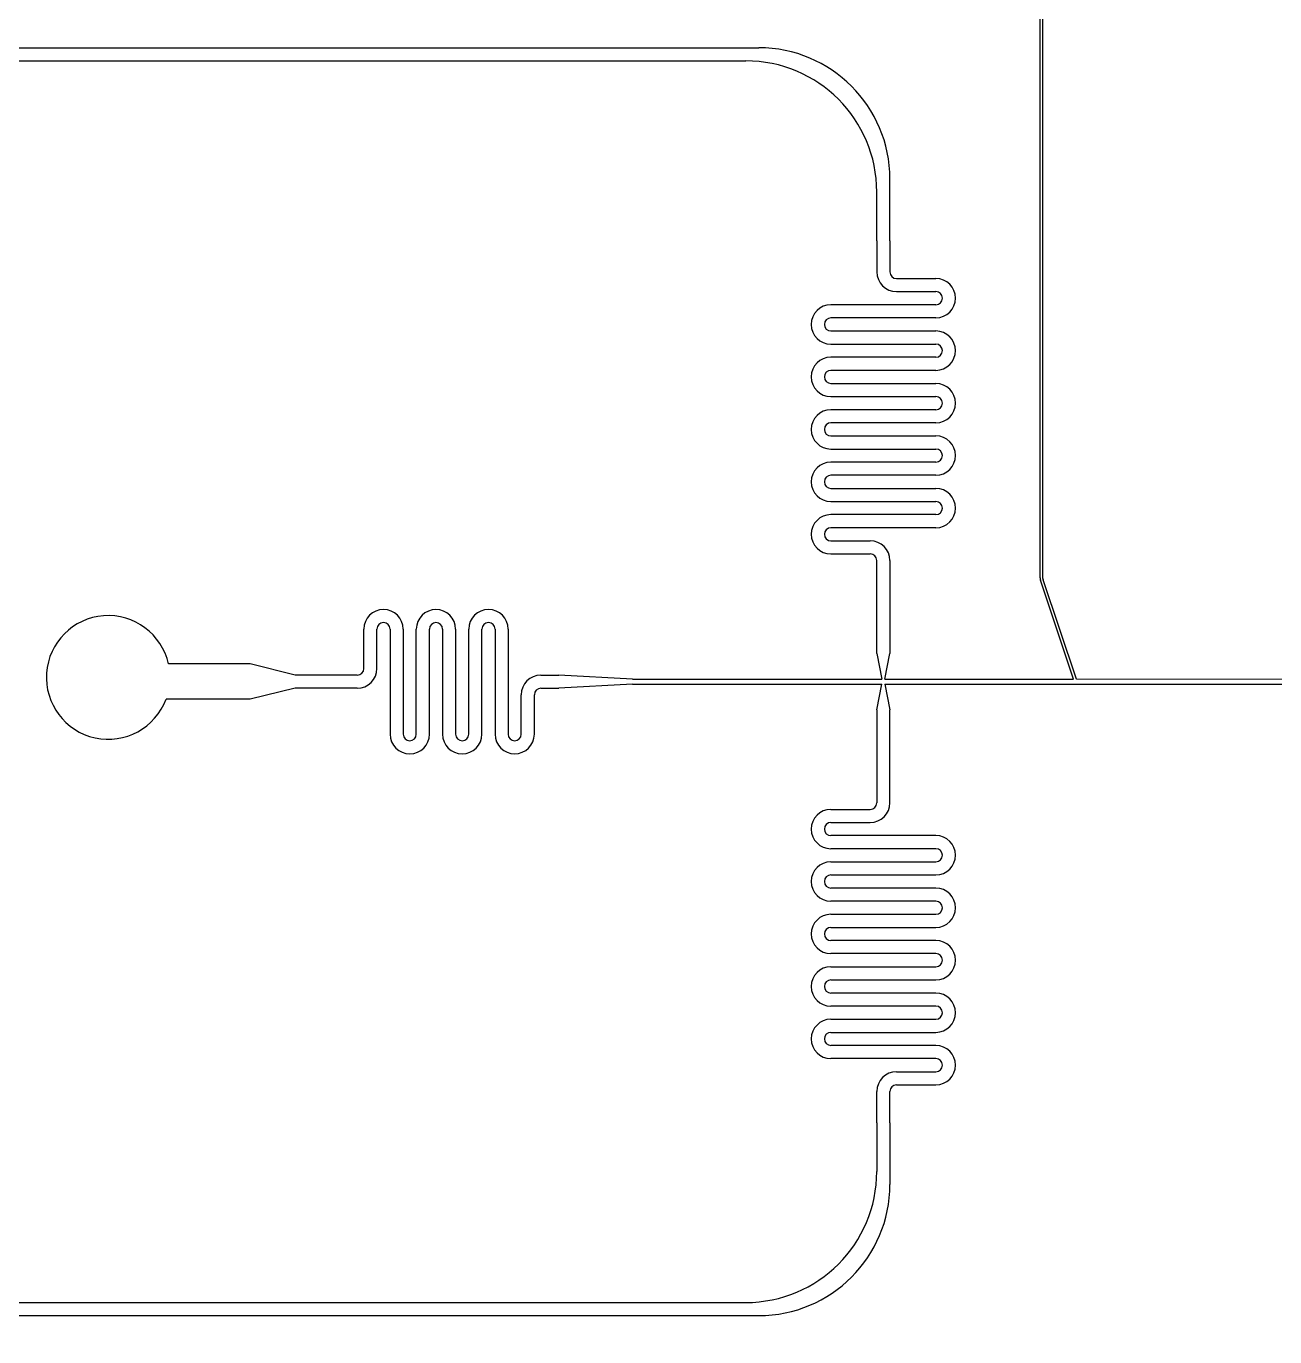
# Model space of a CAD drawing. Extents: x 1225654 to 1325654, y 924838 to 1022543.
# Drawn here: x 1266410 to 1275931, y 981280 to 991271 of the extents above; entities that cross this region are included whole.
import ezdxf

# ---------------------------------------------------------------- set-up
doc = ezdxf.new("R2010")
doc.units = 13

msp = doc.modelspace()

# ---------------------------------------------------------------- linework, layer by layer
for p, q in [((1274160, 993251), (1274160, 987082.7)), ((1274140, 993051), (1274140, 987079.4)), ((1266064.3, 991107.2), (1271996.6, 991107.2)), ((1266064.3, 991007.2), (1271896.6, 991007.2)), ((1272996.6, 989636.2), (1272996.6, 990107.2)), ((1272896.6, 989636.2), (1272896.6, 990007.2)), ((1272896.6, 989636.2), (1272896.6, 989397.8)), ((1272996.6, 989636.2), (1272996.6, 989397.8)), ((1273046.6, 989347.8), (1273346.6, 989347.8)), ((1273046.6, 989247.8), (1273346.6, 989247.8)), ((1273346.6, 989147.8), (1272546.6, 989147.8)), ((1273396.6, 989197.8), (1273396.6, 989197.8)), ((1273496.6, 989197.8), (1273496.6, 989197.8)), ((1273346.6, 989047.8), (1272546.6, 989047.8)), ((1272396.6, 988997.8), (1272396.6, 988997.8)), ((1272496.6, 988997.8), (1272496.6, 988997.8)), ((1272546.6, 988947.8), (1273346.6, 988947.8)), ((1272546.6, 988847.8), (1273346.6, 988847.8)), ((1273346.6, 988747.8), (1272546.6, 988747.8)), ((1273396.6, 988797.8), (1273396.6, 988797.8)), ((1273496.6, 988797.8), (1273496.6, 988797.8)), ((1273346.6, 988647.8), (1272546.6, 988647.8)), ((1272396.6, 988597.8), (1272396.6, 988597.8)), ((1272496.6, 988597.8), (1272496.6, 988597.8)), ((1272546.6, 988547.8), (1273346.6, 988547.8)), ((1272546.6, 988447.8), (1273346.6, 988447.8)), ((1273346.6, 988347.8), (1272546.6, 988347.8)), ((1273396.6, 988397.8), (1273396.6, 988397.8)), ((1273496.6, 988397.8), (1273496.6, 988397.8)), ((1273346.6, 988247.8), (1272546.6, 988247.8)), ((1272396.6, 988197.8), (1272396.6, 988197.8)), ((1272496.6, 988197.8), (1272496.6, 988197.8)), ((1272546.6, 988147.8), (1273346.6, 988147.8)), ((1272546.6, 988047.8), (1273346.6, 988047.8)), ((1273346.6, 987947.8), (1272546.6, 987947.8)), ((1273396.6, 987997.8), (1273396.6, 987997.8)), ((1273496.6, 987997.8), (1273496.6, 987997.8)), ((1273346.6, 987847.8), (1272546.6, 987847.8)), ((1272396.6, 987797.8), (1272396.6, 987797.8)), ((1272496.6, 987797.8), (1272496.6, 987797.8)), ((1272546.6, 987747.8), (1273346.6, 987747.8)), ((1272546.6, 987647.8), (1273346.6, 987647.8)), ((1273346.6, 987547.8), (1272546.6, 987547.8)), ((1273396.6, 987597.8), (1273396.6, 987597.8)), ((1273496.6, 987597.8), (1273496.6, 987597.8)), ((1273346.6, 987447.8), (1272546.6, 987447.8)), ((1272396.6, 987397.8), (1272396.6, 987397.8)), ((1272496.6, 987397.8), (1272496.6, 987397.8)), ((1272546.6, 987347.8), (1272846.6, 987347.8)), ((1272546.6, 987247.8), (1272846.6, 987247.8)), ((1272896.6, 986488.3), (1272896.6, 987197.8)), ((1272996.6, 987197.8), (1272996.6, 986488.3)), ((1274397.1, 986294.3), (1274145.2, 987047.7)), ((1274418.1, 986294.3), (1274165.2, 987050.9)), ((1269135.1, 986824.3), (1269135.1, 986824.3)), ((1269535.1, 986824.3), (1269535.1, 986824.3)), ((1269935.1, 986824.3), (1269935.1, 986824.3)), ((1269935.1, 986824.3), (1269935.1, 986824.3)), ((1268985.1, 986374.3), (1268985.1, 986674.3)), ((1269085.1, 986374.3), (1269085.1, 986674.3)), ((1269135.1, 986724.3), (1269135.1, 986724.3)), ((1269185.1, 986674.3), (1269185.1, 985874.3)), ((1269285.1, 986674.3), (1269285.1, 985874.3)), ((1269385.1, 985874.3), (1269385.1, 986674.3)), ((1269485.1, 985874.3), (1269485.1, 986674.3)), ((1269535.1, 986724.3), (1269535.1, 986724.3)), ((1269585.1, 986674.3), (1269585.1, 985874.3)), ((1269685.1, 986674.3), (1269685.1, 985874.3)), ((1269785.1, 985874.3), (1269785.1, 986674.3)), ((1269885.1, 985874.3), (1269885.1, 986674.3)), ((1269935.1, 986724.3), (1269935.1, 986724.3)), ((1269935.1, 986724.3), (1269935.1, 986724.3)), ((1269985.1, 986674.3), (1269985.1, 985874.3)), ((1270085.1, 986674.3), (1270085.1, 985874.3)), ((1272896.6, 986488.3), (1272935.4, 986294.3)), ((1272957.8, 986294.3), (1272996.6, 986488.3)), ((1268119.2, 986409.5), (1267495.3, 986409.5)), ((1268460.1, 986324.3), (1268119.2, 986409.5)), ((1268935.1, 986324.3), (1268460.1, 986324.3)), ((1270335.1, 986324.3), (1270472.6, 986324.3)), ((1271032.6, 986294.3), (1270472.6, 986324.3)), ((1271032.6, 986254.3), (1270472.6, 986224.3)), ((1271032.6, 986294.3), (1272935.4, 986294.3)), ((1271032.6, 986254.3), (1272935.4, 986254.3)), ((1272896.6, 986060.3), (1272935.4, 986254.3)), ((1272957.8, 986294.3), (1274140, 986294.3)), ((1272957.8, 986254.3), (1278523.2, 986257.3)), ((1272957.8, 986254.3), (1272996.6, 986060.3)), ((1274140, 986294.3), (1274397.1, 986294.3)), ((1274418.1, 986294.3), (1278523.2, 986297.3)), ((1268119.2, 986141.4), (1267476.6, 986141.4)), ((1268460.1, 986224.3), (1268119.2, 986141.4)), ((1268935.1, 986224.3), (1268460.1, 986224.3)), ((1270185.1, 985874.3), (1270185.1, 986174.3)), ((1270285.1, 985874.3), (1270285.1, 986174.3)), ((1270335.1, 986224.3), (1270472.6, 986224.3)), ((1270472.6, 986224.3), (1270472.6, 986224.3)), ((1272896.6, 986060.3), (1272896.6, 985350.9)), ((1272996.6, 985350.9), (1272996.6, 986060.3)), ((1269335.1, 985824.3), (1269335.1, 985824.3)), ((1269735.1, 985824.3), (1269735.1, 985824.3)), ((1270135.1, 985824.3), (1270135.1, 985824.3)), ((1269335.1, 985724.3), (1269335.1, 985724.3)), ((1269735.1, 985724.3), (1269735.1, 985724.3)), ((1270135.1, 985724.3), (1270135.1, 985724.3)), ((1272546.6, 985300.9), (1272846.6, 985300.9)), ((1272396.6, 985150.9), (1272396.6, 985150.9)), ((1272496.6, 985150.9), (1272496.6, 985150.9)), ((1272546.6, 985200.9), (1272846.6, 985200.9)), ((1273346.6, 985100.9), (1272546.6, 985100.9)), ((1273346.6, 985000.9), (1272546.6, 985000.9)), ((1273396.6, 984950.9), (1273396.6, 984950.9)), ((1273496.6, 984950.9), (1273496.6, 984950.9)), ((1272546.6, 984900.9), (1273346.6, 984900.9)), ((1272396.6, 984750.9), (1272396.6, 984750.9)), ((1272496.6, 984750.9), (1272496.6, 984750.9)), ((1272546.6, 984800.9), (1273346.6, 984800.9)), ((1273346.6, 984700.9), (1272546.6, 984700.9)), ((1273346.6, 984600.9), (1272546.6, 984600.9)), ((1273396.6, 984550.9), (1273396.6, 984550.9)), ((1273496.6, 984550.9), (1273496.6, 984550.9)), ((1272546.6, 984500.9), (1273346.6, 984500.9)), ((1272396.6, 984350.9), (1272396.6, 984350.9)), ((1272496.6, 984350.9), (1272496.6, 984350.9)), ((1272546.6, 984400.9), (1273346.6, 984400.9)), ((1273346.6, 984300.9), (1272546.6, 984300.9)), ((1273346.6, 984200.9), (1272546.6, 984200.9)), ((1273396.6, 984150.9), (1273396.6, 984150.9)), ((1273496.6, 984150.9), (1273496.6, 984150.9)), ((1272546.6, 984100.9), (1273346.6, 984100.9)), ((1272396.6, 983950.9), (1272396.6, 983950.9)), ((1272496.6, 983950.9), (1272496.6, 983950.9)), ((1272546.6, 984000.9), (1273346.6, 984000.9)), ((1273346.6, 983900.9), (1272546.6, 983900.9)), ((1273346.6, 983800.9), (1272546.6, 983800.9)), ((1273396.6, 983750.9), (1273396.6, 983750.9)), ((1273496.6, 983750.9), (1273496.6, 983750.9)), ((1272546.6, 983700.9), (1273346.6, 983700.9)), ((1272396.6, 983550.9), (1272396.6, 983550.9)), ((1272496.6, 983550.9), (1272496.6, 983550.9)), ((1272546.6, 983600.9), (1273346.6, 983600.9)), ((1273346.6, 983500.9), (1272546.6, 983500.9)), ((1273346.6, 983400.9), (1272546.6, 983400.9)), ((1273396.6, 983350.9), (1273396.6, 983350.9)), ((1273496.6, 983350.9), (1273496.6, 983350.9)), ((1273046.6, 983300.9), (1273346.6, 983300.9)), ((1272896.6, 982912.4), (1272896.6, 983150.9)), ((1272996.6, 982912.4), (1272996.6, 983150.9)), ((1273046.6, 983200.9), (1273346.6, 983200.9)), ((1272896.6, 982912.4), (1272896.6, 982541.4)), ((1272996.6, 982912.4), (1272996.6, 982441.4)), ((1266064.3, 981541.4), (1271896.6, 981541.4)), ((1266064.3, 981441.4), (1271996.6, 981441.4))]:
    msp.add_line(p, q)
msp.add_lwpolyline([(1260678.3, 924838.4), (1290630.1, 924838.4, 6.524121)], format="xyb", close=True)
msp.add_lwpolyline([(1260678.3, 924838.4), (1290630.1, 924838.4, 6.524121)], format="xyb", close=True)
for centre, radius, start, end in [((1271996.6, 990107.2), 1000, 0, 90), ((1271896.6, 990007.2), 1000, 0, 90), ((1273046.6, 989397.8), 150, 180, 270), ((1273046.6, 989397.8), 50, 180, 270), ((1273346.6, 989197.8), 150, 0, 90), ((1273346.6, 989197.8), 50, 0, 90), ((1272546.6, 988997.8), 150, 90, 180), ((1273346.6, 989197.8), 50, 270, 0), ((1273346.6, 989197.8), 150, 270, 0), ((1272546.6, 988997.8), 50, 90, 180), ((1272546.6, 988997.8), 150, 180, 270), ((1272546.6, 988997.8), 50, 180, 270), ((1273346.6, 988797.8), 150, 0, 90), ((1273346.6, 988797.8), 50, 0, 90), ((1272546.6, 988597.8), 150, 90, 180), ((1273346.6, 988797.8), 50, 270, 0), ((1273346.6, 988797.8), 150, 270, 0), ((1272546.6, 988597.8), 50, 90, 180), ((1272546.6, 988597.8), 150, 180, 270), ((1272546.6, 988597.8), 50, 180, 270), ((1273346.6, 988397.8), 150, 0, 90), ((1273346.6, 988397.8), 50, 0, 90), ((1272546.6, 988197.8), 150, 90, 180), ((1273346.6, 988397.8), 50, 270, 0), ((1273346.6, 988397.8), 150, 270, 0), ((1272546.6, 988197.8), 50, 90, 180), ((1272546.6, 988197.8), 150, 180, 270), ((1272546.6, 988197.8), 50, 180, 270), ((1273346.6, 987997.8), 150, 0, 90), ((1273346.6, 987997.8), 50, 0, 90), ((1272546.6, 987797.8), 150, 90, 180), ((1273346.6, 987997.8), 50, 270, 0), ((1273346.6, 987997.8), 150, 270, 0), ((1272546.6, 987797.8), 50, 90, 180), ((1272546.6, 987797.8), 150, 180, 270), ((1272546.6, 987797.8), 50, 180, 270), ((1273346.6, 987597.8), 150, 0, 90), ((1273346.6, 987597.8), 50, 0, 90), ((1272546.6, 987397.8), 150, 90, 180), ((1273346.6, 987597.8), 50, 270, 0), ((1273346.6, 987597.8), 150, 270, 0), ((1272546.6, 987397.8), 50, 90, 180), ((1272546.6, 987397.8), 150, 180, 270), ((1272546.6, 987397.8), 50, 180, 270), ((1272846.6, 987197.8), 150, 0, 90), ((1272846.6, 987197.8), 50, 0, 90), ((1274240, 987079.4), 100, 180, 198.48587), ((1274260, 987082.7), 100, 180, 198.48587), ((1267035.4, 986306.9), 471.2, 12.58092, 339.43875), ((1269135.1, 986674.3), 150, 90, 180), ((1269135.1, 986674.3), 150, 360, 90), ((1269535.1, 986674.3), 150, 90, 180), ((1269535.1, 986674.3), 150, 360, 90), ((1269935.1, 986674.3), 150, 90, 180), ((1269935.1, 986674.3), 150, 360, 90), ((1269135.1, 986674.3), 50, 90, 180), ((1269135.1, 986674.3), 50, 360, 90), ((1269535.1, 986674.3), 50, 90, 180), ((1269535.1, 986674.3), 50, 360, 90), ((1269935.1, 986674.3), 50, 90, 180), ((1269935.1, 986674.3), 50, 360, 90), ((1268935.1, 986374.3), 50, 270, 360), ((1268935.1, 986374.3), 150, 270, 360), ((1270335.1, 986174.3), 150, 90, 180), ((1270335.1, 986174.3), 50, 90, 180), ((1269335.1, 985874.3), 150, 180, 270), ((1269335.1, 985874.3), 50, 180, 270), ((1269335.1, 985874.3), 150, 270, 360), ((1269335.1, 985874.3), 50, 270, 360), ((1269735.1, 985874.3), 150, 180, 270), ((1269735.1, 985874.3), 50, 180, 270), ((1269735.1, 985874.3), 150, 270, 360), ((1269735.1, 985874.3), 50, 270, 360), ((1270135.1, 985874.3), 150, 180, 270), ((1270135.1, 985874.3), 50, 180, 270), ((1270135.1, 985874.3), 50, 270, 360), ((1270135.1, 985874.3), 150, 270, 360), ((1272846.6, 985350.9), 150, 270, 0), ((1272846.6, 985350.9), 50, 270, 0), ((1272546.6, 985150.9), 150, 90, 180), ((1272546.6, 985150.9), 150, 180, 270), ((1272546.6, 985150.9), 50, 90, 180), ((1272546.6, 985150.9), 50, 180, 270), ((1273346.6, 984950.9), 150, 0, 90), ((1273346.6, 984950.9), 50, 0, 90), ((1273346.6, 984950.9), 150, 270, 0), ((1273346.6, 984950.9), 50, 270, 0), ((1272546.6, 984750.9), 150, 90, 180), ((1272546.6, 984750.9), 150, 180, 270), ((1272546.6, 984750.9), 50, 90, 180), ((1272546.6, 984750.9), 50, 180, 270), ((1273346.6, 984550.9), 150, 0, 90), ((1273346.6, 984550.9), 50, 0, 90), ((1273346.6, 984550.9), 150, 270, 0), ((1273346.6, 984550.9), 50, 270, 0), ((1272546.6, 984350.9), 150, 90, 180), ((1272546.6, 984350.9), 150, 180, 270), ((1272546.6, 984350.9), 50, 90, 180), ((1272546.6, 984350.9), 50, 180, 270), ((1273346.6, 984150.9), 150, 0, 90), ((1273346.6, 984150.9), 50, 0, 90), ((1273346.6, 984150.9), 150, 270, 0), ((1273346.6, 984150.9), 50, 270, 0), ((1272546.6, 983950.9), 150, 90, 180), ((1272546.6, 983950.9), 150, 180, 270), ((1272546.6, 983950.9), 50, 90, 180), ((1272546.6, 983950.9), 50, 180, 270), ((1273346.6, 983750.9), 150, 0, 90), ((1273346.6, 983750.9), 50, 0, 90), ((1273346.6, 983750.9), 150, 270, 0), ((1273346.6, 983750.9), 50, 270, 0), ((1272546.6, 983550.9), 150, 90, 180), ((1272546.6, 983550.9), 150, 180, 270), ((1272546.6, 983550.9), 50, 90, 180), ((1272546.6, 983550.9), 50, 180, 270), ((1273346.6, 983350.9), 150, 0, 90), ((1273346.6, 983350.9), 50, 0, 90), ((1273346.6, 983350.9), 150, 270, 0), ((1273346.6, 983350.9), 50, 270, 0), ((1273046.6, 983150.9), 150, 90, 180), ((1273046.6, 983150.9), 50, 90, 180), ((1271896.6, 982541.4), 1000, 270, 0), ((1271996.6, 982441.4), 1000, 270, 0)]:
    msp.add_arc(centre, radius, start, end)

doc.saveas('drawing.dxf')
